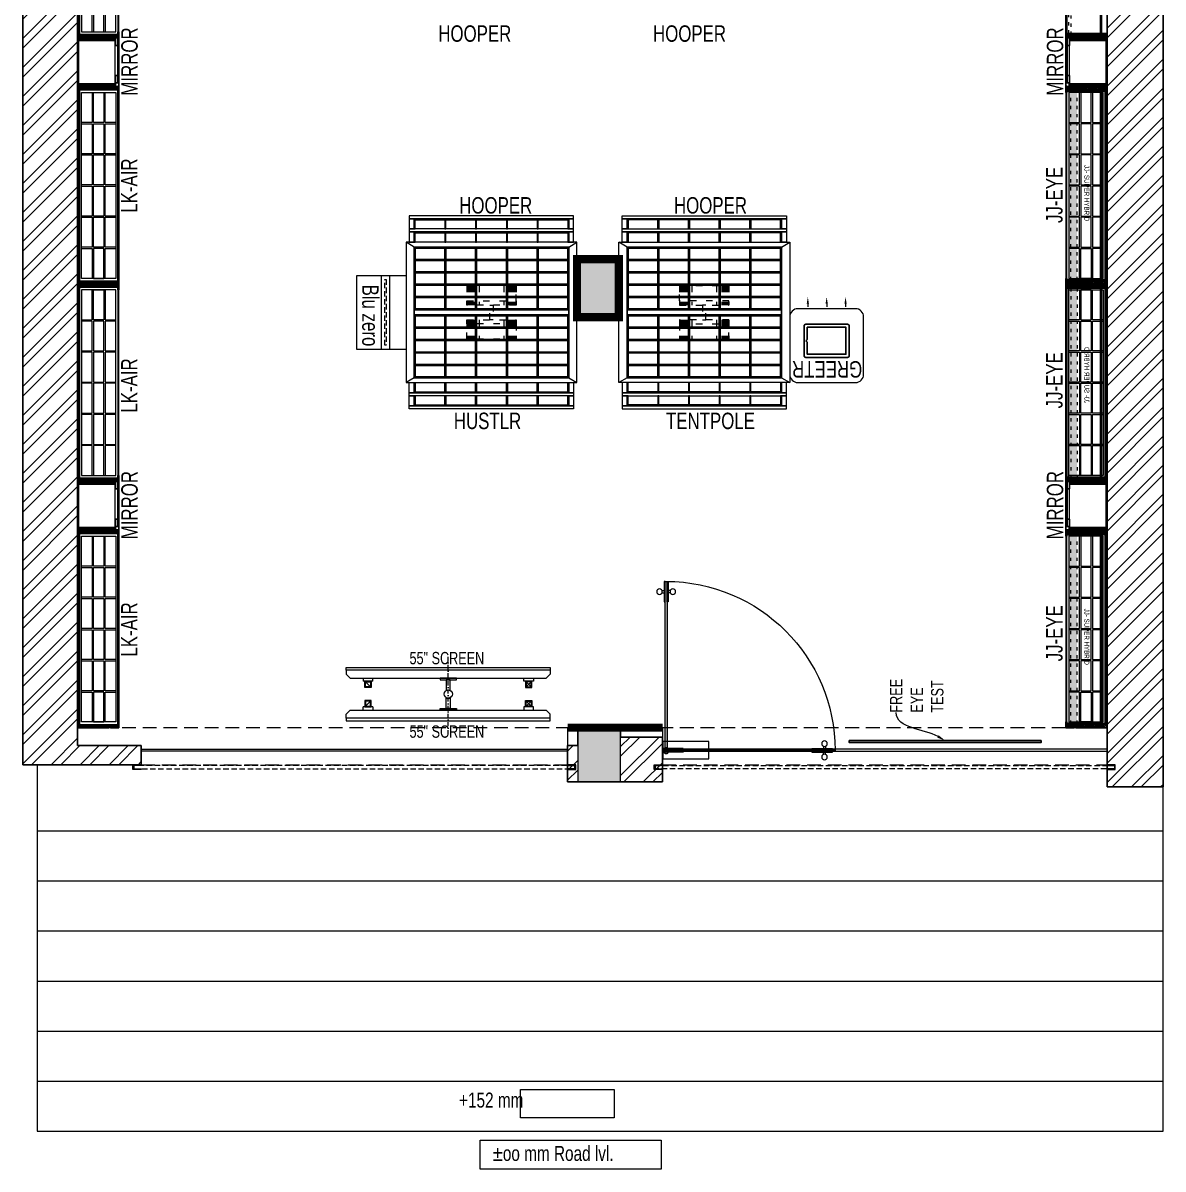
# Model space of a CAD drawing. Header units: feet. Extents: x 3148329 to 3155267, y -6063083 to -6048453.
# Drawn here: x 3148329 to 3155267, y -6063083 to -6056108 of the extents above; entities that cross this region are included whole.
import ezdxf
from ezdxf import colors
from ezdxf.entities.mleader import LeaderData, LeaderLine
from ezdxf.math import Vec2, Vec3

# ---------------------------------------------------------------- set-up
doc = ezdxf.new("R2010")
doc.units = ezdxf.units.FT
doc.header["$LTSCALE"] = 33
doc.header["$MEASUREMENT"] = 0
for name, pattern in [('ACAD_ISO03W100', [30, 12, -18]), ('D10_DASHED', [0.75, 0.5, -0.25]), ('DASHDOT2', [0.5, 0.25, -0.125, 0, -0.125]), ('HIDDEN', [9.525, 6.35, -3.175]), ('HIDDENX2', [0.75, 0.5, -0.25])]:
    doc.linetypes.add(name, pattern=pattern)
for name, color, linetype, lineweight in [('A-COL', 243, 'Continuous', 9), ('A-Glazing', 4, 'Continuous', 20), ('A-shutter', 8, 'Continuous', 18), ('A-STAIR', 6, 'Continuous', 5), ('beam', 90, 'Continuous', 9), ('column hatch', 5, 'Continuous', 0), ('Glazing', 141, 'Continuous', 15), ('LENS-DIM', 252, 'Continuous', 5), ('LENS-FURNITURE', 13, 'Continuous', 9), ('LENS-TEXT', 31, 'Continuous', 5), ('LENS_DIMENSION', 193, 'Continuous', 0), ('LENS_TEXT', 31, 'Continuous', 5), ('LK-EQPMT', 3, 'Continuous', 18), ('LK-FF&E FLOOR', 1, 'Continuous', 9), ('LK-FF&E WALL', 1, 'Continuous', 9), ('LK-IT', 3, 'Continuous', 18), ('LK-MIRROR', 133, 'Continuous', 13), ('LN-ELEVATION-1', 81, 'Continuous', 25), ('LN-ELEVATION-2', 103, 'Continuous', 20), ('LN-ELEVATION-3', 125, 'Continuous', 18), ('LN-ELEVATION-4', 145, 'Continuous', 13), ('LN-ELEVATION-5', 167, 'Continuous', 5), ('LN-HATCH', 251, 'Continuous', 0), ('PLANO-TXT', 252, 'Continuous', 5), ('rolling shutter', 1, 'Continuous', 5)]:
    doc.layers.add(name, color=color, linetype=linetype, lineweight=lineweight)
doc.layers.add('A-WALL', color=1, linetype='Continuous')
doc.styles.add('LK TXT', font='GILC____.TTF', dxfattribs={"height": 100})
doc.styles.get("Standard").update_dxf_attribs({"font": 'GILC____.TTF'})
pattern_1 = [(45, (7858054.0837, 3504049.203), (-4.4901280605, 4.4901280605), [])]
pattern_2 = [(225, (-6260930.09, 5280203.05), (88.2999593, -88.2999593), []), (225, (-6260988.96, 5280203.05), (88.2999593, -88.2999593), [])]

# ---------------------------------------------------------------- blocks, each defined once
blk = doc.blocks.new('VC HD 1200')
at = {"layer": 'LN-HATCH', "ltscale": 0.5}
h = blk.add_hatch(dxfattribs=at)
h.set_pattern_fill('ANSI31', color=256, scale=2)
h.set_pattern_definition([(45, (3760859.753, 1795248.936), (-4.490128061, 4.490128061), [])])
h.paths.add_polyline_path([(-1200, 250), (-1200, 60), (-1194, 60), (-1194, 50), (-1200, 50), (-1200, 6), (-1182, 6), (-1182, 250)])
h = blk.add_hatch(dxfattribs=at)
h.set_pattern_fill('ANSI31', color=256, scale=2)
h.set_pattern_definition(pattern_1)
h.paths.add_polyline_path([(0, 250), (0, 60), (-6, 60), (-6, 50), (0, 50), (0, 6), (-18, 6), (-18, 250)])
h = blk.add_hatch(dxfattribs=at)
h.set_pattern_fill('ANSI31', color=256, scale=2)
h.set_pattern_definition([(45, (7858047.0837, 3504049.203), (-4.4901280605, 4.4901280605), [])])
h.paths.add_polyline_path([(-1165, 6), (-1165, 0), (-1200, 0), (-1200, 6)])
h = blk.add_hatch(dxfattribs=at)
h.set_pattern_fill('ANSI31', color=256, scale=2)
h.set_pattern_definition(pattern_1)
h.paths.add_polyline_path([(-28, 6), (-28, 0), (0, 0), (0, 6)])
at = {"layer": 'LN-ELEVATION-1', "ltscale": 0.5}
for points in [[(-1200, 250), (-1200, 60), (-1194, 60), (-1194, 50), (-1200, 50), (-1200, 6), (-1182, 6), (-1182, 250)], [(-18, 238), (-1182, 238), (-1182, 244), (-18, 244)], [(0, 250), (0, 60), (-6, 60), (-6, 50), (0, 50), (0, 6), (-18, 6), (-18, 250)], [(-1165, 6), (-1165, 0), (-1200, 0), (-1200, 6)], [(-35, 6), (-35, 0), (0, 0), (0, 6)]]:
    blk.add_lwpolyline(points, close=True, dxfattribs=at)
at = {"layer": 'LN-ELEVATION-3', "ltscale": 0.5}
for p, q in [((-1182, 250), (-18, 250)), ((-1165, 6), (-35, 6)), ((-35, 0), (-1165, 0))]:
    blk.add_line(p, q, dxfattribs=at)
for points in [[(-1165, 226), (-35, 226), (-35, 18), (-1165, 18)], [(-1165, 226), (-983.3, 226), (-983.3, 162), (-1165, 162)], [(-975.3, 226), (-793.7, 226), (-793.7, 162), (-975.3, 162)], [(-785.7, 226), (-604, 226), (-604, 162), (-785.7, 162)], [(-596, 226), (-414.3, 226), (-414.3, 162), (-596, 162)], [(-406.3, 226), (-224.7, 226), (-224.7, 162), (-406.3, 162)], [(-216.7, 226), (-35, 226), (-35, 162), (-216.7, 162)], [(-1165, 90), (-983.3, 90), (-983.3, 154), (-1165, 154)], [(-975.3, 154), (-793.7, 154), (-793.7, 90), (-975.3, 90)], [(-785.7, 154), (-604, 154), (-604, 90), (-785.7, 90)], [(-596, 154), (-414.3, 154), (-414.3, 90), (-596, 90)], [(-406.3, 154), (-224.7, 154), (-224.7, 90), (-406.3, 90)], [(-216.7, 154), (-35, 154), (-35, 90), (-216.7, 90)], [(-1165, 82), (-983.3, 82), (-983.3, 18), (-1165, 18)], [(-975.3, 82), (-793.7, 82), (-793.7, 18), (-975.3, 18)], [(-785.7, 82), (-604, 82), (-604, 18), (-785.7, 18)], [(-596, 82), (-414.3, 82), (-414.3, 18), (-596, 18)], [(-406.3, 82), (-224.7, 82), (-224.7, 18), (-406.3, 18)], [(-216.7, 82), (-35, 82), (-35, 18), (-216.7, 18)]]:
    blk.add_lwpolyline(points, close=True, dxfattribs=at)
blk = doc.blocks.new('MIRROR')
at = {"layer": 'LN-HATCH', "ltscale": 0.5}
h = blk.add_hatch(dxfattribs=at)
h.set_pattern_fill('ANSI31', color=256, scale=2)
h.set_pattern_definition([(45, (4060433.7416, 1708720.787), (-4.4901280605, 4.4901280605), [])])
h.paths.add_polyline_path([(212.9, 101.3), (230.9, 101.3), (230.9, -127.7), (212.9, -127.7)])
h.paths.add_polyline_path([(230.9, 95.3), (494.9, 95.3), (494.9, 101.3), (230.9, 101.3)])
h.paths.add_polyline_path([(512.9, 101.3), (494.9, 101.3), (494.9, -127.7), (512.9, -127.7)])
at = {"layer": 'Defpoints'}
blk.add_lwpolyline([(512.9, 101.3), (212.9, 101.3), (212.9, -148.7), (512.9, -148.7)], close=True, dxfattribs=at)
at = {"layer": 'LN-ELEVATION-1'}
for points in [[(212.9, 101.3), (230.9, 101.3), (230.9, -127.7), (212.9, -127.7)], [(230.9, 95.3), (494.9, 95.3), (494.9, 101.3), (230.9, 101.3)], [(512.9, 101.3), (494.9, 101.3), (494.9, -127.7), (512.9, -127.7)], [(259.9, -141.7), (259.9, -127.7), (214.9, -127.7), (214.9, -148.7), (223.9, -148.7), (223.9, -147.2), (216.4, -147.2), (216.4, -141.7)], [(442.9, -141.7), (442.9, -127.7), (487.9, -127.7), (487.9, -148.7), (478.9, -148.7), (478.9, -147.2), (486.4, -147.2), (486.4, -141.7)], [(504.9, -148.7), (504.9, -147.2), (509.4, -147.2), (509.4, -129.2), (487.9, -129.2), (487.9, -127.7), (510.9, -127.7), (510.9, -148.7)]]:
    blk.add_lwpolyline(points, close=True, dxfattribs=at)
at = {"layer": 'LN-ELEVATION-2'}
blk.add_lwpolyline([(259.9, -141.7), (442.9, -141.7), (442.9, -127.7), (259.9, -127.7)], close=True, dxfattribs=at)
at = {"layer": 'LN-ELEVATION-2', "color": 4, "lineweight": 0}
blk.add_lwpolyline([(216.4, -141.7), (486.4, -141.7), (486.4, -147.2), (216.4, -147.2)], close=True, dxfattribs=at)
at = {"layer": 'LN-ELEVATION-4', "ltscale": 0.5}
blk.add_line((478.9, -148.7), (223.9, -148.7), dxfattribs=at)
blk = doc.blocks.new('JJ SHD 1200')
at = {"layer": 'LN-ELEVATION-5'}
h = blk.add_hatch(color=177, dxfattribs=at)
h.dxf.hatch_style = 1
h.paths.add_polyline_path([(1182, 68), (32, 68), (32, 18), (1182, 18)])
at = {"layer": 'LN-HATCH', "ltscale": 0.5}
h = blk.add_hatch(dxfattribs=at)
h.set_pattern_fill('ANSI31', color=256, scale=2)
h.set_pattern_definition([(45, (4097602.2716, 1708830.267), (-4.4901280605, 4.4901280605), [])])
h.paths.add_polyline_path([(1207, 250), (1207, 60), (1201, 60), (1201, 50), (1207, 50), (1207, 6), (1182, 6), (1182, 250)])
h.paths.add_polyline_path([(32, 210), (1182, 210), (1182, 216), (32, 216)])
h.paths.add_polyline_path([(1172, 6), (1172, 0), (1207, 0), (1207, 6)])
h.paths.add_polyline_path([(7, 250), (7, 60), (13, 60), (13, 50), (7, 50), (7, 6), (32, 6), (32, 250)])
h.paths.add_polyline_path([(42, 6), (42, 0), (7, 0), (7, 6)])
at = {"layer": 'LN-ELEVATION-1', "ltscale": 0.5}
for points in [[(7, 250), (7, 60), (13, 60), (13, 50), (7, 50), (7, 6), (25, 6), (25, 250)], [(7, 250), (7, 60), (13, 60), (13, 50), (7, 50), (7, 6), (32, 6), (32, 250)], [(25, 238), (1189, 238), (1189, 244), (25, 244)], [(32, 210), (1182, 210), (1182, 216), (32, 216)], [(1207, 250), (1207, 60), (1201, 60), (1201, 50), (1207, 50), (1207, 6), (1182, 6), (1182, 250)], [(1207, 250), (1207, 60), (1201, 60), (1201, 50), (1207, 50), (1207, 6), (1189, 6), (1189, 250)], [(42, 6), (42, 0), (7, 0), (7, 6)], [(42, 6), (42, 0), (7, 0), (7, 6)], [(1172, 6), (1172, 0), (1207, 0), (1207, 6)], [(1172, 6), (1172, 0), (1207, 0), (1207, 6)]]:
    blk.add_lwpolyline(points, close=True, dxfattribs=at)
at = {"layer": 'LN-ELEVATION-3', "ltscale": 0.5}
for p, q in [((1189, 250), (25, 250)), ((1182, 250), (32, 250)), ((1172, 6), (42, 6)), ((1172, 6), (42, 6)), ((42, 0), (1172, 0)), ((42, 0), (1172, 0))]:
    blk.add_line(p, q, dxfattribs=at)
for points in [[(1172, 226), (42, 226), (42, 18), (1172, 18)], [(223.7, 226), (42, 226), (42, 162), (223.7, 162)], [(413.3, 226), (231.7, 226), (231.7, 162), (413.3, 162)], [(603, 226), (421.3, 226), (421.3, 162), (603, 162)], [(792.7, 226), (611, 226), (611, 162), (792.7, 162)], [(982.3, 226), (800.7, 226), (800.7, 162), (982.3, 162)], [(1172, 226), (990.3, 226), (990.3, 162), (1172, 162)], [(223.7, 154), (42, 154), (42, 90), (223.7, 90)], [(413.3, 154), (231.7, 154), (231.7, 90), (413.3, 90)], [(603, 154), (421.3, 154), (421.3, 90), (603, 90)], [(792.7, 154), (611, 154), (611, 90), (792.7, 90)], [(982.3, 154), (800.7, 154), (800.7, 90), (982.3, 90)], [(1172, 90), (990.3, 90), (990.3, 154), (1172, 154)], [(223.7, 82), (42, 82), (42, 18), (223.7, 18)], [(413.3, 82), (231.7, 82), (231.7, 18), (413.3, 18)], [(603, 82), (421.3, 82), (421.3, 18), (603, 18)], [(792.7, 82), (611, 82), (611, 18), (792.7, 18)], [(982.3, 82), (800.7, 82), (800.7, 18), (982.3, 18)], [(1172, 82), (990.3, 82), (990.3, 18), (1172, 18)]]:
    blk.add_lwpolyline(points, close=True, dxfattribs=at)
at = {"layer": 'LN-ELEVATION-4', "linetype": 'ACAD_ISO03W100', "ltscale": 0.05}
for points in [[(1182, 68), (32, 68), (32, 18), (1182, 18)], [(1182, 30), (32, 30), (32, 18), (1182, 18)]]:
    blk.add_lwpolyline(points, close=True, dxfattribs=at)
at = {"layer": 'LK-FF&E WALL', "ltscale": 0.5, "insert": (482.5, 142.3), "char_height": 30, "attachment_point": 1}
blk.add_mtext_dynamic_manual_height_columns('\\pt120;JJ- SUPER HYBRID', width=526.835, gutter_width=500, heights=[0], dxfattribs=at)
blk = doc.blocks.new('*U46')
at = {"layer": 'A-shutter', "color": 5, "ltscale": 10}
for points in [[(41038450.5, -1561539.2), (41038450.5, -1561544.2), (41038405.5, -1561544.2), (41038405.5, -1561564.2), (41038450.5, -1561564.2), (41038450.5, -1561569.2), (41038400.5, -1561569.2), (41038400.5, -1561539.2)], [(41041045.2, -1561539.2), (41041045.2, -1561544.2), (41041090.2, -1561544.2), (41041090.2, -1561564.2), (41041045.2, -1561564.2), (41041045.2, -1561569.2), (41041095.2, -1561569.2), (41041095.2, -1561539.2)]]:
    blk.add_lwpolyline(points, close=True, dxfattribs=at)
at = {"layer": 'A-shutter', "color": 5, "linetype": 'HIDDENX2', "ltscale": 2}
blk.add_lwpolyline([(41038405.5, -1561544.2), (41038405.5, -1561564.2), (41041090.2, -1561564.2), (41041090.2, -1561544.2)], close=True, dxfattribs=at)
blk = doc.blocks.new('*U47')
at = {"layer": 'A-shutter', "color": 5, "ltscale": 10}
for points in [[(41038340.2, -1561539.2), (41038340.2, -1561544.2), (41038295.2, -1561544.2), (41038295.2, -1561564.2), (41038340.2, -1561564.2), (41038340.2, -1561569.2), (41038290.2, -1561569.2), (41038290.2, -1561539.2)], [(41041045.2, -1561539.2), (41041045.2, -1561544.2), (41041090.2, -1561544.2), (41041090.2, -1561564.2), (41041045.2, -1561564.2), (41041045.2, -1561569.2), (41041095.2, -1561569.2), (41041095.2, -1561539.2)]]:
    blk.add_lwpolyline(points, close=True, dxfattribs=at)
at = {"layer": 'A-shutter', "color": 5, "linetype": 'HIDDENX2', "ltscale": 2}
blk.add_lwpolyline([(41038295.2, -1561544.2), (41038295.2, -1561564.2), (41041090.2, -1561564.2), (41041090.2, -1561544.2)], close=True, dxfattribs=at)
blk = doc.blocks.new('A$C833728e1')
at = {"layer": 'column hatch'}
h = blk.add_hatch(color=8, dxfattribs=at)
h.dxf.hatch_style = 1
h.paths.add_polyline_path([(738.6, -6568.3), (477.3, -6568.3), (477.3, -6898.4), (738.6, -6898.3)])
h.paths.add_polyline_path([(727.5, -3716.8), (472.6, -3716.8), (473.2, -4069), (727.5, -4069)])
h.paths.add_polyline_path([(722.7, 520.1), (465.4, 520.1), (465.4, 170.6), (722.7, 170.5)])
h.paths.add_polyline_path([(698.6, 5375.3), (451.8, 5375.3), (451.8, 4978.1), (698.6, 4978)])
at = {"layer": 'LN-HATCH'}
h = blk.add_hatch(dxfattribs=at)
h.set_pattern_fill('ANSI32', color=256, scale=333, angle=180)
h.set_pattern_definition(pattern_2)
h.paths.add_polyline_path([(451.8, 5375.3), (-2898.6, 5375.3), (-2898.6, -6793.6), (-2178.8, -6793.6), (-2178.8, -6677.3), (-2565.7, -6677.3), (-2565.7, 468), (-2565.7, 2676.5), (-2565.7, 2789.8), (-2580.4, 2789.8), (-2580.4, 5090.1), (451.8, 5090.1)])
h = blk.add_hatch(dxfattribs=at)
h.set_pattern_fill('ANSI32', color=256, scale=333, angle=180)
h.set_pattern_definition(pattern_2)
h.paths.add_polyline_path([(4039.5, 5375.3), (698.6, 5375.3), (698.6, 5090.1), (3698.3, 5090.1), (3698.3, 365.4), (3698.3, -6929), (4039.5, -6929)])
h = blk.add_hatch(dxfattribs=at)
h.set_pattern_fill('ANSI32', color=256, scale=333, angle=180)
h.set_pattern_definition(pattern_2)
h.paths.add_polyline_path([(477.3, -6677.3), (415.9, -6677.3), (415.9, -6898.4), (477.3, -6898.4)])
h.paths.add_polyline_path([(993.4, -6625.4), (738.6, -6625.4), (738.6, -6898.4), (993.4, -6898.4)])
at = {"layer": 'A-COL'}
for p, q in [((472.9, -3716.8), (727.5, -3716.8)), ((472.9, -4069), (472.9, -3716.8)), ((727.5, -3716.8), (727.5, -4069)), ((727.5, -4069), (472.9, -4069)), ((738.6, -6568.3), (477.3, -6568.3)), ((477.3, -6568.3), (477.3, -6898.4)), ((738.6, -6898.4), (738.6, -6568.3))]:
    blk.add_line(p, q, dxfattribs=at)
at = {"layer": 'A-Glazing'}
for points in [[(-2178.8, -6699.7), (415.9, -6699.7), (415.9, -6711.7), (-2178.8, -6711.7)], [(3698.3, -6699.7), (993.4, -6699.7), (993.4, -6711.7), (3698.3, -6711.7)]]:
    blk.add_lwpolyline(points, close=True, dxfattribs=at)
at = {"layer": 'A-STAIR'}
for p, q in [((-2812.3, -6793.6), (-2812.3, -9024.4)), ((4039.5, -9024.4), (4039.5, -6929)), ((-2812.3, -7195.6), (4039.5, -7195.6)), ((-2812.3, -7500.4), (4039.5, -7500.4)), ((-2812.3, -7805.2), (4039.5, -7805.2)), ((-2812.3, -8110), (4039.5, -8110)), ((-2812.3, -8414.8), (4039.5, -8414.8)), ((-2812.3, -8719.6), (4039.5, -8719.6)), ((-2812.3, -9024.4), (4039.5, -9024.4))]:
    blk.add_line(p, q, dxfattribs=at)
for points in [[(129.5, -8769.4), (699.5, -8769.4), (699.5, -8941.9), (129.5, -8941.9)], [(-115.5, -9079.4), (984.5, -9079.4), (984.5, -9254.4), (-115.5, -9254.4)]]:
    blk.add_lwpolyline(points, close=True, dxfattribs=at)
at = {"layer": 'A-WALL'}
for p, q in [((-2898.6, 5375.3), (-2898.6, -6793.6)), ((4039.5, -6929), (4039.5, 5375.3)), ((-2565.7, -6677.3), (-2565.7, 468)), ((3698.3, 365.4), (3698.3, -6929)), ((993.4, -6625.4), (738.6, -6625.4)), ((993.4, -6650.6), (993.4, -6625.4)), ((993.4, -6625.4), (993.4, -6898.4)), ((-2178.8, -6677.3), (-2565.7, -6677.3)), ((-2178.8, -6677.3), (-2178.8, -6793.6)), ((477.3, -6677.3), (415.9, -6677.3)), ((415.9, -6898.4), (415.9, -6677.3)), ((-2178.8, -6793.6), (-2898.6, -6793.6)), ((993.4, -6898.4), (415.9, -6898.4)), ((3698.3, -6929), (4039.5, -6929))]:
    blk.add_line(p, q, dxfattribs=at)
at = {"layer": 'beam', "linetype": 'HIDDEN', "ltscale": 0.4}
blk.add_lwpolyline([(3698.3, -6568.3), (-2493.2, -6568.3), (-2565.7, -6568.3), (-2565.7, -6677.3), (-2178.8, -6677.3), (-2178.8, -6793.6), (415.9, -6793.6), (415.9, -6677.3), (477.3, -6677.3), (477.3, -6568.3), (738.6, -6568.3), (738.6, -6625.4), (993.4, -6625.4), (993.4, -6793.6), (3698.3, -6793.6)], close=True, dxfattribs=at)
at = {"layer": 'rolling shutter'}
blk.add_blockref('*U46', (-41040629.3, 1554745.6), dxfattribs=at)
at = {"layer": 'rolling shutter', "xscale": -1}
blk.add_blockref('*U47', (41042038.5, 1554745.6), dxfattribs=at)
at = {"layer": 'A-STAIR', "char_height": 91.006, "attachment_point": 1}
for s, insert in [('{\\W7.78386;   }+152 mm', (-850.4, -8789)), ('%%Poo mm Road lvl. ', (-40.6, -9113.6))]:
    blk.add_mtext_dynamic_manual_height_columns(s, width=2515.61, gutter_width=455, heights=[0], dxfattribs=dict(at, insert=insert))
blk = doc.blocks.new('Entrance Door')
at = {"layer": 'Glazing', "ltscale": 111}
blk.add_hatch(color=256, dxfattribs=at).paths.add_polyline_path([(18, -34.8), (18, -1235), (30, -1235), (30, -34.8)])
at = {"layer": 'Glazing'}
for p, q in [((30, -54.2), (18, -66.2)), ((1117.8, -31.3), (1117.8, -54.3)), ((1117.8, -89.2), (1117.8, -66.3)), ((1132.8, -31.3), (1132.8, -54.3)), ((1132.8, -89.2), (1132.8, -66.3))]:
    blk.add_line(p, q, dxfattribs=at)
at = {"layer": 'Glazing', "ltscale": 44}
for p, q in [((-4.9, -1156.3), (18, -1156.3)), ((-4.9, -1171.3), (18, -1171.3)), ((52.9, -1156.3), (30, -1156.3)), ((52.9, -1171.3), (30, -1171.3))]:
    blk.add_line(p, q, dxfattribs=at)
at = {"layer": 'Glazing'}
for points in [[(320, -120.5), (0, -120.5), (0, 0), (320, 0)], [(0, -54.2), (142.5, -54.2), (142.5, -46.8), (0, -46.8)], [(0, -66.2), (142.5, -66.2), (142.5, -73.7), (0, -73.7)], [(1180.8, -54.3), (1038.3, -54.3), (1038.3, -46.8), (1180.8, -46.8)], [(1180.8, -66.3), (1038.3, -66.3), (1038.3, -73.8), (1180.8, -73.8)]]:
    blk.add_lwpolyline(points, close=True, dxfattribs=at)
at = {"layer": 'Glazing', "ltscale": 222}
blk.add_lwpolyline([(-1.5, -66.2), (1198.8, -66.2), (1198.8, -54.2), (-1.5, -54.2)], close=True, dxfattribs=at)
at = {"layer": 'Glazing', "ltscale": 111}
blk.add_lwpolyline([(18, -34.8), (18, -1235), (30, -1235), (30, -34.8)], close=True, dxfattribs=at)
at = {"layer": 'Glazing', "ltscale": 44}
for points in [[(18, -1092.5), (18, -1235), (10.5, -1235), (10.5, -1092.5)], [(30, -1092.5), (30, -1235), (37.5, -1235), (37.5, -1092.5)]]:
    blk.add_lwpolyline(points, close=True, dxfattribs=at)
at = {"layer": 'Glazing'}
for centre, radius in [((1125.3, -13.9), 19), ((24, -58.7), 19.8), ((1125.3, -106.6), 19)]:
    blk.add_circle(centre, radius, dxfattribs=at)
at = {"layer": 'Glazing', "ltscale": 44}
for centre in [(-22.4, -1163.8), (70.4, -1163.8)]:
    blk.add_circle(centre, 19, dxfattribs=at)
at = {"layer": 'Glazing', "ltscale": 222}
blk.add_arc((24, -60.2), 1174.8, 270, 359.99955, dxfattribs=at)
blk = doc.blocks.new('55INCH')
at = {"layer": 'LK-EQPMT', "ltscale": 12}
for p, q in [((2111558.8, 1135690.5), (2111583.2, 1135690.5)), ((2111583.2, 1135690.5), (2111607.7, 1135666)), ((2111607.7, 1134473.9), (2111607.7, 1135666)), ((2111607.7, 1135587.9), (2111627.2, 1135587.9)), ((2111627.2, 1135587.9), (2111627.2, 1135529.3)), ((2111627.2, 1135529.3), (2111607.7, 1135529.3)), ((2111627.2, 1134610.6), (2111607.7, 1134610.6)), ((2111627.2, 1134610.6), (2111627.2, 1134552)), ((2111607.7, 1134552), (2111627.2, 1134552)), ((2111558.8, 1134449.5), (2111583.2, 1134449.5)), ((2111583.2, 1134449.5), (2111607.7, 1134473.9))]:
    blk.add_line(p, q, dxfattribs=at)
at = {"layer": 'LK-EQPMT'}
for p, q in [((2111661.6, 1135543.3), (2111631, 1135573.9)), ((2111661.6, 1135573.9), (2111631, 1135543.3)), ((2111661.6, 1134597.1), (2111631, 1134566.5))]:
    blk.add_line(p, q, dxfattribs=at)
at = {"layer": 'LK-EQPMT', "ltscale": 12}
blk.add_lwpolyline([(2111542.6, 1135690.5), (2111558.8, 1135690.5), (2111558.8, 1134449.5), (2111542.6, 1134449.5)], close=True, dxfattribs=at)
at = {"layer": 'LK-EQPMT'}
for points in [[(2111627.2, 1135577.7), (2111627.2, 1135539.5), (2111665.4, 1135539.5), (2111665.4, 1135577.7)], [(2111631, 1135573.9), (2111631, 1135543.3), (2111661.6, 1135543.3), (2111661.6, 1135573.9)], [(2111627.2, 1134562.7), (2111627.2, 1134600.9), (2111665.4, 1134600.9), (2111665.4, 1134562.7)], [(2111631, 1134566.5), (2111631, 1134597.1), (2111661.6, 1134597.1), (2111661.6, 1134566.5)]]:
    blk.add_lwpolyline(points, close=True, dxfattribs=at)
blk = doc.blocks.new('JJ SH 1200')
at = {"layer": 'LN-HATCH', "ltscale": 0.5}
h = blk.add_hatch(dxfattribs=at)
h.set_pattern_fill('ANSI31', color=256, scale=2)
h.set_pattern_definition([(45, (4097187.331, 1708800.267), (-4.4901280605, 4.4901280605), [])])
h.paths.add_polyline_path([(792.1, 220), (792.1, 30), (786.1, 30), (786.1, 20), (792.1, 20), (792.1, -24), (767.1, -24), (767.1, 220)])
h.paths.add_polyline_path([(-382.9, 180), (767.1, 180), (767.1, 186), (-382.9, 186)])
h.paths.add_polyline_path([(757.1, -24), (757.1, -30), (792.1, -30), (792.1, -24)])
h.paths.add_polyline_path([(-407.9, 220), (-407.9, 30), (-401.9, 30), (-401.9, 20), (-407.9, 20), (-407.9, -24), (-382.9, -24), (-382.9, 220)])
h.paths.add_polyline_path([(-372.9, -24), (-372.9, -30), (-407.9, -30), (-407.9, -24)])
at = {"layer": 'LN-ELEVATION-1', "ltscale": 0.5}
for points in [[(-407.9, 220), (-407.9, 30), (-401.9, 30), (-401.9, 20), (-407.9, 20), (-407.9, -24), (-382.9, -24), (-382.9, 220)], [(792.1, 220), (792.1, 30), (786.1, 30), (786.1, 20), (792.1, 20), (792.1, -24), (767.1, -24), (767.1, 220)], [(-382.9, 180), (767.1, 180), (767.1, 186), (-382.9, 186)], [(-372.9, -24), (-372.9, -30), (-407.9, -30), (-407.9, -24)], [(757.1, -24), (757.1, -30), (792.1, -30), (792.1, -24)]]:
    blk.add_lwpolyline(points, close=True, dxfattribs=at)
at = {"layer": 'LN-ELEVATION-3', "ltscale": 0.5}
for p, q in [((767.1, 220), (-382.9, 220)), ((757.1, -24), (-372.9, -24)), ((-372.9, -30), (757.1, -30))]:
    blk.add_line(p, q, dxfattribs=at)
at = {"layer": 'LN-ELEVATION-4', "linetype": 'ACAD_ISO03W100', "ltscale": 0.05}
blk.add_lwpolyline([(767.1, 0), (-382.9, 0), (-382.9, -12), (767.1, -12)], close=True, dxfattribs=at)
blk = doc.blocks.new('ffgd')
at = {"layer": 'LN-ELEVATION-4', "linetype": 'ACAD_ISO03W100', "ltscale": 0.1}
blk.add_lwpolyline([(0, 47.3), (0, -41.5), (-20, -41.5), (-20, 47.3)], close=True, dxfattribs=at)
at = {"layer": 'LN-ELEVATION-5', "linetype": 'ACAD_ISO03W100', "ltscale": 0.1}
for p, q in [((-159.9, 165.7), (-159.9, 47.3)), ((-159.7, 165.7), (-159.7, 47.3)), ((-159.4, 165.7), (-159.4, 47.3)), ((-159, 165.7), (-159, 47.3)), ((-158.5, 165.7), (-158.5, 47.3)), ((-157.9, 165.7), (-157.9, 47.3)), ((-157.1, 165.7), (-157.1, 47.3)), ((-156.1, 165.7), (-156.1, 47.3)), ((-154.1, 165.7), (-154.1, 47.3)), ((-151.1, 165.7), (-151.1, 47.3)), ((-146.1, 165.7), (-146.1, 47.3)), ((-141.1, 165.7), (-141.1, 47.3)), ((-135.1, 165.7), (-135.1, 47.3)), ((-128.1, 165.7), (-128.1, 47.3)), ((-120.1, 165.7), (-120.1, 47.3)), ((-111.1, 165.7), (-111.1, 47.3)), ((-102.1, 165.7), (-102.1, 47.3)), ((-85, 165.7), (-85, 47.3)), ((65, 165.7), (65, 47.3)), ((82.1, 165.7), (82.1, 47.3)), ((91.1, 165.7), (91.1, 47.3)), ((100.1, 165.7), (100.1, 47.3)), ((108.1, 165.7), (108.1, 47.3)), ((115.1, 165.7), (115.1, 47.3)), ((121.1, 165.7), (121.1, 47.3)), ((126.1, 165.7), (126.1, 47.3)), ((131.1, 165.7), (131.1, 47.3)), ((134.1, 165.7), (134.1, 47.3)), ((136.1, 165.7), (136.1, 47.3)), ((137.1, 165.7), (137.1, 47.3)), ((137.9, 165.7), (137.9, 47.3)), ((138.5, 165.7), (138.5, 47.3)), ((139, 165.7), (139, 47.3)), ((139.4, 165.7), (139.4, 47.3)), ((139.7, 165.7), (139.7, 47.3)), ((139.9, 165.7), (139.9, 47.3)), ((-159.9, -41.5), (-159.9, -159.9)), ((-159.7, -41.5), (-159.7, -159.9)), ((-159.4, -41.5), (-159.4, -159.9)), ((-159, -41.5), (-159, -159.9)), ((-158.5, -41.5), (-158.5, -159.9)), ((-157.9, -41.5), (-157.9, -159.9)), ((-157.1, -41.5), (-157.1, -159.9)), ((-156.1, -41.5), (-156.1, -159.9)), ((-154.1, -41.5), (-154.1, -159.9)), ((-151.1, -41.5), (-151.1, -159.9)), ((-146.1, -41.5), (-146.1, -159.9)), ((-141.1, -41.5), (-141.1, -159.9)), ((-135.1, -41.5), (-135.1, -159.9)), ((-128.1, -41.5), (-128.1, -159.9)), ((-120.1, -41.5), (-120.1, -159.9)), ((-111.1, -41.5), (-111.1, -159.9)), ((-102.1, -41.5), (-102.1, -159.9)), ((-85, -41.5), (-85, -159.9)), ((65, -41.5), (65, -159.9)), ((82.1, -41.5), (82.1, -159.9)), ((91.1, -41.5), (91.1, -159.9)), ((100.1, -41.5), (100.1, -159.9)), ((108.1, -41.5), (108.1, -159.9)), ((115.1, -41.5), (115.1, -159.9)), ((121.1, -41.5), (121.1, -159.9)), ((126.1, -41.5), (126.1, -159.9)), ((131.1, -41.5), (131.1, -159.9)), ((134.1, -41.5), (134.1, -159.9)), ((136.1, -41.5), (136.1, -159.9)), ((137.1, -41.5), (137.1, -159.9)), ((137.9, -41.5), (137.9, -159.9)), ((138.5, -41.5), (138.5, -159.9)), ((139, -41.5), (139, -159.9)), ((139.4, -41.5), (139.4, -159.9)), ((139.7, -41.5), (139.7, -159.9)), ((139.9, -41.5), (139.9, -159.9))]:
    blk.add_line(p, q, dxfattribs=at)
for points in [[(140, 73), (140, 165.7), (-160, 165.7), (-160, 73)], [(140, -67.1), (140, -159.9), (-160, -159.9), (-160, -67.1)]]:
    blk.add_lwpolyline(points, dxfattribs=at)
for points in [[(140, 73), (140, 47.3), (-160, 47.3), (-160, 73)], [(140, -41.5), (140, -67.1), (-160, -67.1), (-160, -41.5)]]:
    blk.add_lwpolyline(points, close=True, dxfattribs=at)
blk = doc.blocks.new('EURO 1040 x 1175')
at = {"layer": 'LN-ELEVATION-1'}
for points in [[(-470, -327.4), (470, -327.4), (470, 467.6), (-470, 467.6)], [(-470, 85.1), (470, 85.1), (470, 467.6), (-470, 467.6)], [(-283.2, 85.1), (-277.2, 85.1), (-277.2, 467.6), (-283.2, 467.6)], [(-96.4, 85.1), (-90.4, 85.1), (-90.4, 467.6), (-96.4, 467.6)], [(90.4, 85.1), (96.4, 85.1), (96.4, 467.6), (90.4, 467.6)], [(277.2, 85.1), (283.2, 85.1), (283.2, 467.6), (277.2, 467.6)], [(-470, 386.6), (-283.2, 386.6), (-283.2, 392.6), (-470, 392.6)], [(-277.2, 386.6), (-96.4, 386.6), (-96.4, 392.6), (-277.2, 392.6)], [(-90.4, 386.6), (90.4, 386.6), (90.4, 392.6), (-90.4, 392.6)], [(96.4, 386.6), (277.2, 386.6), (277.2, 392.6), (96.4, 392.6)], [(283.2, 386.6), (470, 386.6), (470, 392.6), (283.2, 392.6)], [(-470, 311.2), (-283.2, 311.2), (-283.2, 317.2), (-470, 317.2)], [(-277.2, 311.2), (-96.4, 311.2), (-96.4, 317.2), (-277.2, 317.2)], [(-90.4, 311.2), (90.4, 311.2), (90.4, 317.2), (-90.4, 317.2)], [(96.4, 311.2), (277.2, 311.2), (277.2, 317.2), (96.4, 317.2)], [(283.2, 311.2), (470, 311.2), (470, 317.2), (283.2, 317.2)], [(-470, 235.8), (-283.2, 235.8), (-283.2, 241.8), (-470, 241.8)], [(-277.2, 235.8), (-96.4, 235.8), (-96.4, 241.8), (-277.2, 241.8)], [(-90.4, 235.8), (90.4, 235.8), (90.4, 241.8), (-90.4, 241.8)], [(96.4, 235.8), (277.2, 235.8), (277.2, 241.8), (96.4, 241.8)], [(283.2, 235.8), (470, 235.8), (470, 241.8), (283.2, 241.8)], [(-470, 160.4), (-283.2, 160.4), (-283.2, 166.4), (-470, 166.4)], [(-277.2, 160.4), (-96.4, 160.4), (-96.4, 166.4), (-277.2, 166.4)], [(-90.4, 160.4), (90.4, 160.4), (90.4, 166.4), (-90.4, 166.4)], [(96.4, 160.4), (277.2, 160.4), (277.2, 166.4), (96.4, 166.4)], [(283.2, 160.4), (470, 160.4), (470, 166.4), (283.2, 166.4)], [(-470, 85.1), (470, 85.1), (470, 55.1), (-470, 55.1)], [(-470, 55.1), (470, 55.1), (470, -327.4), (-470, -327.4)], [(-283.2, 55.1), (-277.2, 55.1), (-277.2, -327.4), (-283.2, -327.4)], [(-96.4, 55.1), (-90.4, 55.1), (-90.4, -327.4), (-96.4, -327.4)], [(90.4, 55.1), (96.4, 55.1), (96.4, -327.4), (90.4, -327.4)], [(277.2, 55.1), (283.2, 55.1), (283.2, -327.4), (277.2, -327.4)], [(-470, -20.3), (-283.2, -20.3), (-283.2, -26.3), (-470, -26.3)], [(-277.2, -20.3), (-96.4, -20.3), (-96.4, -26.3), (-277.2, -26.3)], [(-90.4, -20.3), (90.4, -20.3), (90.4, -26.3), (-90.4, -26.3)], [(96.4, -20.3), (277.2, -20.3), (277.2, -26.3), (96.4, -26.3)], [(283.2, -20.3), (470, -20.3), (470, -26.3), (283.2, -26.3)], [(-470, -95.7), (-283.2, -95.7), (-283.2, -101.7), (-470, -101.7)], [(-277.2, -95.7), (-96.4, -95.7), (-96.4, -101.7), (-277.2, -101.7)], [(-90.4, -95.7), (90.4, -95.7), (90.4, -101.7), (-90.4, -101.7)], [(96.4, -95.7), (277.2, -95.7), (277.2, -101.7), (96.4, -101.7)], [(283.2, -95.7), (470, -95.7), (470, -101.7), (283.2, -101.7)], [(-470, -171.1), (-283.2, -171.1), (-283.2, -177.1), (-470, -177.1)], [(-277.2, -171.1), (-96.4, -171.1), (-96.4, -177.1), (-277.2, -177.1)], [(-90.4, -171.1), (90.4, -171.1), (90.4, -177.1), (-90.4, -177.1)], [(96.4, -171.1), (277.2, -171.1), (277.2, -177.1), (96.4, -177.1)], [(283.2, -171.1), (470, -171.1), (470, -177.1), (283.2, -177.1)], [(-470, -246.4), (-283.2, -246.4), (-283.2, -252.4), (-470, -252.4)], [(-277.2, -246.4), (-96.4, -246.4), (-96.4, -252.4), (-277.2, -252.4)], [(-90.4, -246.4), (90.4, -246.4), (90.4, -252.4), (-90.4, -252.4)], [(96.4, -246.4), (277.2, -246.4), (277.2, -252.4), (96.4, -252.4)], [(283.2, -246.4), (470, -246.4), (470, -252.4), (283.2, -252.4)]]:
    blk.add_lwpolyline(points, close=True, dxfattribs=at)
for points in [[(-283.2, 461.6), (-464, 461.6), (-464, 317.2)], [(-96.4, 461.6), (-277.2, 461.6)], [(90.4, 461.6), (-90.4, 461.6)], [(277.2, 461.6), (96.4, 461.6)], [(464, 317.2), (464, 461.6), (283.2, 461.6)], [(-464, 311.2), (-464, 241.8)], [(464, 241.8), (464, 311.2)], [(-464, 235.8), (-464, 166.4)], [(464, 166.4), (464, 235.8)], [(-464, 160.4), (-464, 91.1), (-283.2, 91.1)], [(283.2, 91.1), (464, 91.1), (464, 160.4)], [(-277.2, 91.1), (-96.4, 91.1)], [(-90.4, 91.1), (90.4, 91.1)], [(96.4, 91.1), (277.2, 91.1)], [(-464, -20.3), (-464, 49.1), (-283.2, 49.1)], [(-277.2, 49.1), (-96.4, 49.1)], [(-90.4, 49.1), (90.4, 49.1)], [(96.4, 49.1), (277.2, 49.1)], [(283.2, 49.1), (464, 49.1), (464, -20.3)], [(-464, -95.7), (-464, -26.3)], [(464, -26.3), (464, -95.7)], [(-464, -171.1), (-464, -101.7)], [(464, -101.7), (464, -171.1)], [(-283.2, -321.4), (-464, -321.4), (-464, -177.1)], [(464, -177.1), (464, -321.4), (283.2, -321.4)], [(-96.4, -321.4), (-277.2, -321.4)], [(90.4, -321.4), (-90.4, -321.4)], [(277.2, -321.4), (96.4, -321.4)]]:
    blk.add_lwpolyline(points, dxfattribs=at)
at = {"layer": 'LN-ELEVATION-2'}
blk.add_lwpolyline([(-520, -357.4), (520, -357.4), (520, 497.6), (-520, 497.6)], close=True, dxfattribs=at)
for points in [[(-470, 467.6), (-520, 497.6)], [(470, 467.6), (520, 497.6)], [(-470, -327.4), (-520, -357.4)], [(470, -327.4), (520, -357.4)]]:
    blk.add_lwpolyline(points, dxfattribs=at)
at = {"layer": 'LN-ELEVATION-3'}
for points in [[(-500, 559.6), (500, 559.6), (500, 577.6), (-500, 577.6)], [(-500, 497.6), (-470, 497.6), (-470, 559.6), (-500, 559.6)], [(470, 497.6), (500, 497.6), (500, 559.6), (470, 559.6)], [(-500, -357.4), (-470, -357.4), (-470, -419.4), (-500, -419.4)], [(470, -357.4), (500, -357.4), (500, -419.4), (470, -419.4)], [(-500, -419.4), (500, -419.4), (500, -437.4), (-500, -437.4)]]:
    blk.add_lwpolyline(points, close=True, dxfattribs=at)
at = {"layer": 'LN-ELEVATION-4'}
for points in [[(-500, 639.6), (500, 639.6), (500, 657.6), (-500, 657.6)], [(-500, 577.6), (-470, 577.6), (-470, 639.6), (-500, 639.6)], [(470, 577.6), (500, 577.6), (500, 639.6), (470, 639.6)], [(-470, 497.6), (-464, 497.6), (-464, 559.6), (-470, 559.6)], [(-464, 553.6), (-283.2, 553.6), (-283.2, 559.6), (-464, 559.6)], [(-283.2, 497.6), (-277.2, 497.6), (-277.2, 559.6), (-283.2, 559.6)], [(-277.2, 553.6), (-96.4, 553.6), (-96.4, 559.6), (-277.2, 559.6)], [(-96.4, 497.6), (-90.4, 497.6), (-90.4, 559.6), (-96.4, 559.6)], [(-90.4, 553.6), (90.4, 553.6), (90.4, 559.6), (-90.4, 559.6)], [(90.4, 497.6), (96.4, 497.6), (96.4, 559.6), (90.4, 559.6)], [(96.4, 553.6), (277.2, 553.6), (277.2, 559.6), (96.4, 559.6)], [(277.2, 497.6), (283.2, 497.6), (283.2, 559.6), (277.2, 559.6)], [(283.2, 553.6), (464, 553.6), (464, 559.6), (283.2, 559.6)], [(464, 497.6), (470, 497.6), (470, 559.6), (464, 559.6)], [(-470, -357.4), (-464, -357.4), (-464, -419.4), (-470, -419.4)], [(-464, -413.4), (-283.2, -413.4), (-283.2, -419.4), (-464, -419.4)], [(-283.2, -357.4), (-277.2, -357.4), (-277.2, -419.4), (-283.2, -419.4)], [(-277.2, -413.4), (-96.4, -413.4), (-96.4, -419.4), (-277.2, -419.4)], [(-96.4, -357.4), (-90.4, -357.4), (-90.4, -419.4), (-96.4, -419.4)], [(-90.4, -413.4), (90.4, -413.4), (90.4, -419.4), (-90.4, -419.4)], [(90.4, -357.4), (96.4, -357.4), (96.4, -419.4), (90.4, -419.4)], [(96.4, -413.4), (277.2, -413.4), (277.2, -419.4), (96.4, -419.4)], [(277.2, -357.4), (283.2, -357.4), (283.2, -419.4), (277.2, -419.4)], [(283.2, -413.4), (464, -413.4), (464, -419.4), (283.2, -419.4)], [(464, -357.4), (470, -357.4), (470, -419.4), (464, -419.4)], [(-500, -437.4), (-470, -437.4), (-470, -499.4), (-500, -499.4)], [(470, -437.4), (500, -437.4), (500, -499.4), (470, -499.4)], [(-500, -499.4), (500, -499.4), (500, -517.4), (-500, -517.4)]]:
    blk.add_lwpolyline(points, close=True, dxfattribs=at)
at = {"layer": 'LN-ELEVATION-5'}
for points in [[(-470, 577.6), (-464, 577.6), (-464, 639.6), (-470, 639.6)], [(-464, 633.6), (-283.2, 633.6), (-283.2, 639.6), (-464, 639.6)], [(-283.2, 577.6), (-277.2, 577.6), (-277.2, 639.6), (-283.2, 639.6)], [(-277.2, 633.6), (-96.4, 633.6), (-96.4, 639.6), (-277.2, 639.6)], [(-96.4, 577.6), (-90.4, 577.6), (-90.4, 639.6), (-96.4, 639.6)], [(-90.4, 633.6), (90.4, 633.6), (90.4, 639.6), (-90.4, 639.6)], [(90.4, 577.6), (96.4, 577.6), (96.4, 639.6), (90.4, 639.6)], [(96.4, 633.6), (277.2, 633.6), (277.2, 639.6), (96.4, 639.6)], [(277.2, 577.6), (283.2, 577.6), (283.2, 639.6), (277.2, 639.6)], [(283.2, 633.6), (464, 633.6), (464, 639.6), (283.2, 639.6)], [(464, 577.6), (470, 577.6), (470, 639.6), (464, 639.6)], [(-470, -437.4), (-464, -437.4), (-464, -499.4), (-470, -499.4)], [(-283.2, -437.4), (-277.2, -437.4), (-277.2, -499.4), (-283.2, -499.4)], [(-96.4, -437.4), (-90.4, -437.4), (-90.4, -499.4), (-96.4, -499.4)], [(90.4, -437.4), (96.4, -437.4), (96.4, -499.4), (90.4, -499.4)], [(277.2, -437.4), (283.2, -437.4), (283.2, -499.4), (277.2, -499.4)], [(464, -437.4), (470, -437.4), (470, -499.4), (464, -499.4)], [(-464, -493.4), (-283.2, -493.4), (-283.2, -499.4), (-464, -499.4)], [(-277.2, -493.4), (-96.4, -493.4), (-96.4, -499.4), (-277.2, -499.4)], [(-90.4, -493.4), (90.4, -493.4), (90.4, -499.4), (-90.4, -499.4)], [(96.4, -493.4), (277.2, -493.4), (277.2, -499.4), (96.4, -499.4)], [(283.2, -493.4), (464, -493.4), (464, -499.4), (283.2, -499.4)]]:
    blk.add_lwpolyline(points, close=True, dxfattribs=at)
at = {"layer": 'LENS-DIM'}
blk.add_blockref('ffgd', (10, 67.1), dxfattribs=at)
blk = doc.blocks.new('GREETR 450x450')
at = {"layer": 'LN-ELEVATION-1', "linetype": 'ByBlock', "lineweight": -2}
for p, q in [((481.3, 339.7), (461, 339.7)), ((481.3, 225), (461, 225)), ((481.3, 110.3), (461, 110.3))]:
    blk.add_line(p, q, dxfattribs=at)
at = {"layer": 'LN-ELEVATION-1'}
for points in [[(355.5, 98.3), (355.5, 352.3, 0.414214), (345.5, 362.3), (163.5, 362.3, 0.414214), (153.5, 352.3), (153.5, 98.3, 0.414214), (163.5, 88.3), (345.5, 88.3, 0.414214)], [(264, 342.8), (336.5, 342.8), (336.5, 107.8), (172.5, 107.8), (172.5, 342.8), (245, 342.8, 0.327538), (246.9, 344.2, -0.733799), (262.1, 344.2, 0.327538)]]:
    blk.add_lwpolyline(points, format="xyb", close=True, dxfattribs=at)
at = {"layer": 'LN-ELEVATION-1', "linetype": 'ByBlock', "lineweight": -2}
for points in [[(481.3, 346.4), (481.3, 333.1), (521.3, 339.7)], [(481.3, 231.7), (481.3, 218.3), (521.3, 225)], [(481.3, 116.9), (481.3, 103.6), (521.3, 110.3)]]:
    blk.add_solid(points, dxfattribs=at)
at = {"layer": 'LN-ELEVATION-2'}
blk.add_lwpolyline([(50, 0), (400, 0, 0.414214), (450, 50), (450, 400, 0.414214), (400, 450), (50, 450, 0.414214), (0, 400), (0, 50, 0.414214)], format="xyb", close=True, dxfattribs=at)
at = {"layer": 'LENS-TEXT', "color": 0, "linetype": 'Continuous', "ltscale": 3, "insert": (81.4, 222.4), "char_height": 100, "attachment_point": 5, "rotation": 90, "style": 'LK TXT'}
blk.add_mtext_dynamic_manual_height_columns('GREETR', width=353.056, gutter_width=0.5, heights=[0], dxfattribs=at)
blk = doc.blocks.new('BLUE ZERO')
at = {"layer": 'LENS-FURNITURE', "ltscale": 0.5}
for points in [[(86206.7, 120883.4), (86206.7, 120433.4), (85906.7, 120433.4), (85906.7, 120883.4)], [(86106.7, 120883.4), (86106.7, 120433.4), (86056.7, 120433.4), (86056.7, 120883.4)]]:
    blk.add_lwpolyline(points, close=True, dxfattribs=at)
at = {"layer": 'LENS-FURNITURE', "linetype": 'D10_DASHED', "ltscale": 2}
blk.add_lwpolyline([(86085.7, 120858.4), (86085.7, 120458.4), (86077.7, 120458.4), (86077.7, 120858.4)], close=True, dxfattribs=at)

msp = doc.modelspace()

# ---------------------------------------------------------------- linework, layer by layer
msp.add_lwpolyline([(3154524.7, -6060475.5), (3153356.7, -6060475.5), (3153356.7, -6060487.5), (3154524.7, -6060487.5)], close=True)
at = {"layer": 'LENS_DIMENSION'}
for points in [[(3151643, -6060506.1), (3151704.4, -6060506.1), (3151704.4, -6060397.1), (3151643, -6060397.1)], [(3152220.5, -6060454.2), (3151965.7, -6060454.2), (3151965.7, -6060397.1), (3152220.5, -6060397.1)]]:
    msp.add_lwpolyline(points, close=True, dxfattribs=at)
at = {"layer": 'LK-IT', "color": 1, "linetype": 'DASHDOT2', "ltscale": 3}
msp.add_line((3150916.7, -6060436.8), (3150916.7, -6059947.8), dxfattribs=at)
at = {"layer": 'LK-IT'}
for points in [[(3150966.7, -6060094.9), (3150866.7, -6060094.9), (3150866.7, -6060104.9), (3150966.7, -6060104.9)], [(3150966.7, -6060289.7), (3150866.7, -6060289.7), (3150866.7, -6060279.7), (3150966.7, -6060279.7)]]:
    msp.add_lwpolyline(points, close=True, dxfattribs=at)
for points in [[(3150929.2, -6060170.6), (3150929.2, -6060104.9), (3150904.2, -6060104.9), (3150904.2, -6060170.6, -0.267949), (3150929.2, -6060170.6, 1)], [(3150929.2, -6060213.9), (3150929.2, -6060279.7), (3150904.2, -6060279.7), (3150904.2, -6060213.9, 0.267949), (3150929.2, -6060213.9, -1)]]:
    msp.add_lwpolyline(points, format="xyb", dxfattribs=at)
at = {"layer": 'LK-IT', "color": 1}
msp.add_circle((3150916.7, -6060192.3), 25, dxfattribs=at)
at = {"layer": 'LK-MIRROR', "linetype": 'ACAD_ISO03W100', "ltscale": 0.05, "const_width": 50}
msp.add_lwpolyline([(3151700, -6057545.6), (3151954.6, -6057545.6), (3151954.6, -6057897.8), (3151700, -6057897.8)], close=True, dxfattribs=at)
msp.add_lwpolyline([(3152220.5, -6060397.1), (3151643, -6060397.1)], dxfattribs=at)

# ---------------------------------------------------------------- block references
at = {"layer": 'A-Glazing', "xscale": -0.8748404702499005, "yscale": 0.8748404702499005, "zscale": 0.8748404702499005, "rotation": 179.9999889093191}
msp.add_blockref('Entrance Door', (3152221.8, -6060587.3), dxfattribs=at)
at = {"layer": 'LENS-DIM', "color": 2}
msp.add_blockref('A$C833728e1', (3151227.1, -6053828.8), dxfattribs=at)
at = {"layer": 'LK-FF&E FLOOR'}
for name, p in [('EURO 1040 x 1175', (3151179.9, -6057939.4)), ('BLUE ZERO', (3064453.2, -6178527.8))]:
    msp.add_blockref(name, p, dxfattribs=at)
at = {"layer": 'LK-FF&E FLOOR', "xscale": -1}
msp.add_blockref('EURO 1040 x 1175', (3152474.6, -6057939.4), dxfattribs=at)
at = {"layer": 'LK-FF&E FLOOR', "rotation": 90.00000000000003}
msp.add_blockref('GREETR 450x450', (3153444.6, -6058296.8), dxfattribs=at)
at = {"layer": 'LK-FF&E WALL', "xscale": -1}
for name, p, rotation in [('VC HD 1200', (3148911.4, -6056197.1), 90), ('JJ SH 1200', (3154705.4, -6055789.2), 270), ('MIRROR', (3148762.8, -6055984.2), 90), ('VC HD 1200', (3148911.4, -6058897.1), 90), ('JJ SHD 1200', (3154675.4, -6058904.1), 270), ('MIRROR', (3148762.8, -6058684.2), 90)]:
    msp.add_blockref(name, p, dxfattribs=dict(at, rotation=rotation))
at = {"layer": 'LK-FF&E WALL'}
for name, p, rotation in [('MIRROR', (3154824.1, -6055984.2), 270), ('VC HD 1200', (3148911.4, -6056497.1), 90.00000000000003), ('JJ SHD 1200', (3154675.4, -6056490.1), 270), ('MIRROR', (3154824.1, -6058684.2), 270), ('VC HD 1200', (3148911.4, -6059197.1), 90.00000000000003), ('JJ SHD 1200', (3154675.4, -6059190.1), 270)]:
    msp.add_blockref(name, p, dxfattribs=dict(at, rotation=rotation))
at = {"layer": 'LK-IT', "rotation": 270}
msp.add_blockref('55INCH', (2015846.8, -3948487.2), dxfattribs=at)
at = {"layer": 'LK-IT', "xscale": -1, "rotation": 270}
msp.add_blockref('55INCH', (2015846.8, -8171897.4), dxfattribs=at)

# ---------------------------------------------------------------- texts
at = {"layer": 'LENS-TEXT', "color": 0, "linetype": 'Continuous', "ltscale": 3, "char_height": 75, "width": 783.964, "attachment_point": 5, "style": 'LK TXT'}
for insert in [(3150908.3, -6059974), (3150908.3, -6060421)]:
    msp.add_mtext('\\pt225;55" SCREEN', dxfattribs=dict(at, insert=insert))
at = {"layer": 'LENS_TEXT', "linetype": 'Continuous', "ltscale": 3, "char_height": 100, "width": 324.474, "attachment_point": 5, "rotation": 90, "style": 'LK TXT'}
for insert in [(3148977.6, -6056342.6), (3154609.9, -6056342.6), (3148977.6, -6059042.6), (3154609.9, -6059042.6)]:
    msp.add_mtext('{\\C7;MIRROR}', dxfattribs=dict(at, insert=insert))
at = {"layer": 'PLANO-TXT', "linetype": 'Continuous', "ltscale": 3, "char_height": 100, "width": 244.677, "attachment_point": 5, "style": 'LK TXT'}
for s, insert in [('HOOPER', (3151078.3, -6056173.1)), ('HOOPER', (3152385, -6056173.1)), ('HOOPER', (3151205.7, -6057218.6)), ('HOOPER', (3152512.4, -6057218.6)), ('HUSTLR', (3151155.8, -6058530.4)), ('TENTPOLE', (3152512.4, -6058530.4))]:
    msp.add_mtext(s, dxfattribs=dict(at, insert=insert))
at = {"layer": 'PLANO-TXT', "linetype": 'Continuous', "ltscale": 3, "char_height": 100, "attachment_point": 5, "style": 'LK TXT'}
for s, insert, width, rotation in [('\\pt0;LK-AIR', (3148975.7, -6057097.5), 244.677, 90), ('JJ-EYE', (3154605.9, -6057154.3), 244.677, 90), ('\\pt800;Blu zero', (3150442.4, -6057888.1), 510.552, 270), ('JJ-EYE', (3154605.9, -6058282.6), 244.677, 90), ('\\pt0;LK-AIR', (3148975.7, -6058314), 244.677, 90), ('\\pt0;LK-AIR', (3148975.7, -6059799), 244.677, 90), ('JJ-EYE', (3154605.9, -6059822.2), 244.677, 90)]:
    msp.add_mtext(s, dxfattribs=dict(at, insert=insert, width=width, rotation=rotation))

# ---------------------------------------------------------------- leaders
at = {"layer": 'LENS_TEXT', "color": 1, "linetype": 'Continuous', "ltscale": 3}
ml = msp.add_multileader_mtext('Standard', dxfattribs=at)
ml.set_content('{\\C256;FREE EYE TEST}', color=1)
ml.set_leader_properties(color=256, linetype='ByLayer', lineweight=-1)
ml.build(insert=Vec2(0, 0))
ml.multileader.update_dxf_attribs({"leader_type": 2, "dogleg_length": 0.36, "arrow_head_size": 50})
ctx = ml.context
ctx.base_point, ctx.char_height, ctx.arrow_head_size, ctx.landing_gap_size, ctx.plane_origin, ctx.plane_x_axis, ctx.plane_y_axis = Vec3(3153643, -6060305.3), 75, 50, 0.09, Vec3(3152280.5, -6061583.1), Vec3(0, 1), Vec3(-1, 0)
notes = []
notes.append((ctx, [(0, (1, 1, 0), (3153643, -6060305.6), (0, 1), 0.36, [(1, [(3153940.7, -6060475.5)], 0, [])])]))
ctx.mtext.insert, ctx.mtext.text_direction, ctx.mtext.rotation, ctx.mtext.width, ctx.mtext.flow_direction = Vec3(3153605, -6060305.2), Vec3(0, 1), 1.570796, 354.238, 5
for ctx, leaders in notes:
    for number, flags, end, landing, length, lines in leaders:
        leader = LeaderData()
        leader.index, (leader.has_last_leader_line, leader.has_dogleg_vector, leader.attachment_direction) = number, flags
        leader.last_leader_point, leader.dogleg_vector, leader.dogleg_length = Vec3(end), Vec3(landing), length
        for number, points, colour, breaks in lines:
            line = LeaderLine()
            line.index, line.vertices, line.color, line.breaks = number, Vec3.list(points), colors.encode_raw_color(colour), breaks
            leader.lines.append(line)
        ctx.leaders.append(leader)

doc.saveas('drawing.dxf')
